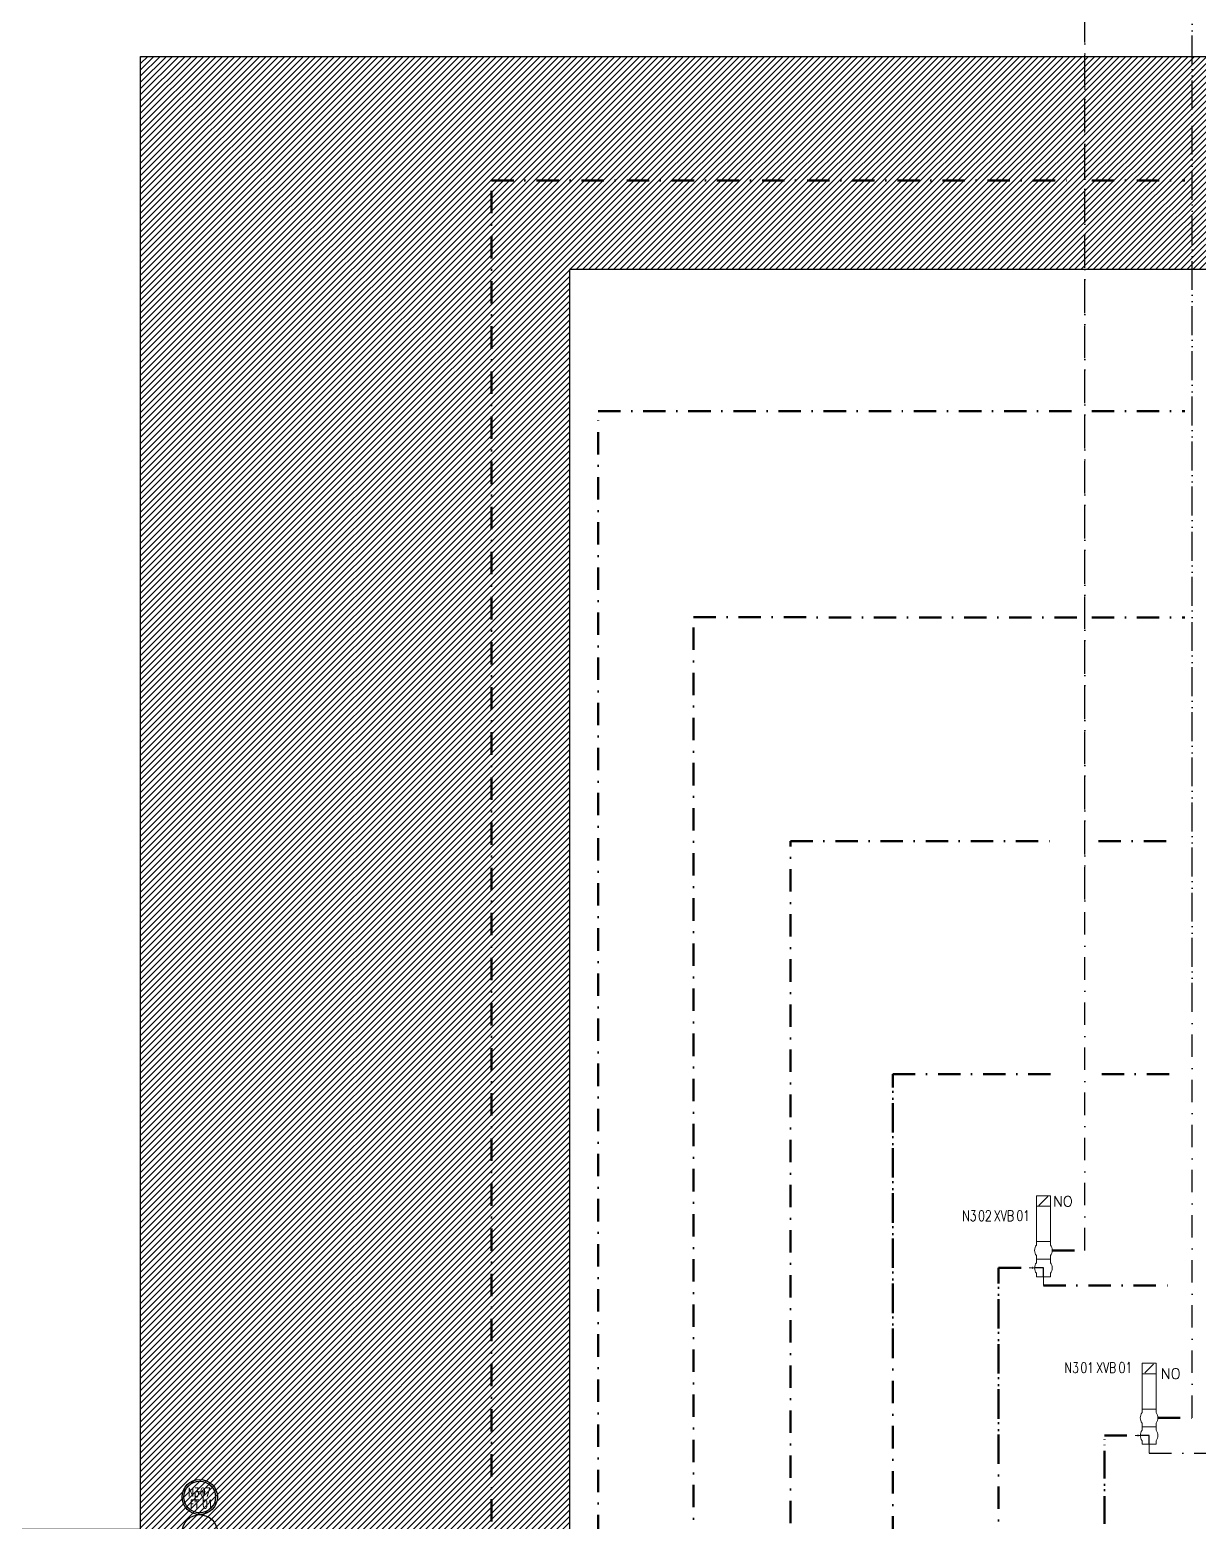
# Model space of a CAD drawing. Header units: inches. Extents: x 23279 to 25519, y 22340 to 23763.
# Drawn here: x 24981.2 to 25312.7, y 22953.3 to 23376.4 of the extents above; entities that cross this region are included whole.
import ezdxf
from ezdxf.enums import TextEntityAlignment as Align

# ---------------------------------------------------------------- set-up
doc = ezdxf.new("R2010")
doc.units = ezdxf.units.IN
doc.header["$MEASUREMENT"] = 0
doc.linetypes.add('DASHDOT2', pattern=[12.7, 6.35, -3.175, 0, -3.175])
doc.layers.add('17 Pipe CIP', color=4, linetype='DASHDOT2', lineweight=50)
doc.layers.add('31 Equipment', color=7, linetype='Continuous', lineweight=9)
for name, color, linetype in [('Future', 140, 'Continuous'), ('LIBELLE-INSTRUM', 7, 'Continuous'), ('MATERIEL-DIVERS', 7, 'Continuous'), ('POMPES', 7, 'Continuous'), ('REPERES', 7, 'Continuous'), ('TEXTES', 7, 'Continuous'), ('TUYAUTERIE-NEP', 4, 'DASHDOT2')]:
    doc.layers.add(name, color=color, linetype=linetype)
doc.layers.get('REPERES').off()
doc.styles.add('ROMANS', font='ROMANS.SHX')

# ---------------------------------------------------------------- blocks, each defined once
blk = doc.blocks.new('INSTR-M-L-FE')
at = {"color": 7}
for p, q in [((-5, -7.5), (-5, -7.5)), ((-5, -7.5), (-5, -12.5)), ((5, -7.5), (-5, -7.5)), ((0, -5), (0, -7.5)), ((5, -12.5), (5, -7.5)), ((-5, -10), (5, -10)), ((-5, -12.5), (5, -12.5))]:
    blk.add_line(p, q, dxfattribs=at)
blk.add_circle((0, 0), 5, dxfattribs=at)
at = {"color": 7, "extrusion": (-1, 0, 0)}
blk.add_point((-5, -10), dxfattribs=at)
at = {"color": 7, "extrusion": (1, 0, 0)}
blk.add_point((5, -10), dxfattribs=at)
at = {"layer": 'LIBELLE-INSTRUM', "style": 'ROMANS', "width": 0.8, "flags": 8}
blk.add_attdef('FE', text='', height=3, dxfattribs=at).set_placement((0, 0), align=Align.MIDDLE)
blk = doc.blocks.new('INSTR-F-L-FT')
at = {"layer": 'MATERIEL-DIVERS'}
for radius in [5, 4.5]:
    blk.add_circle((0, 0), radius, dxfattribs=at)
at = {"layer": 'LIBELLE-INSTRUM', "style": 'ROMANS', "width": 0.8}
blk.add_text('FT', height=3, dxfattribs=at).set_placement((0, 0), align=Align.MIDDLE)
blk = doc.blocks.new('REPINS2')
at = {"layer": 'TEXTES', "style": 'ROMANS', "width": 0.7}
for tag, p in [('ZONE', (-3.35, 0.8)), ('SOUSZONE', (0.05, 0.8)), ('NUM', (0.7, -2.6))]:
    blk.add_attdef(tag, p, '', height=2.5, dxfattribs=at)
blk.add_attdef('ELEMENT', text='', height=2.5, dxfattribs=at).set_placement((-1.56, -2.59), align=Align.CENTER)
blk = doc.blocks.new('REPNORM1')
at = {"layer": 'TEXTES', "style": 'ROMANS', "width": 0.75}
for tag, p in [('ZONE', (-9.75, -1.25)), ('SOUSZONE', (-5.25, -1.25)), ('ELEMENT', (-0.75, -1.25)), ('NUM', (5.59, -1.22))]:
    blk.add_attdef(tag, p, '', height=3, dxfattribs=at)
blk = doc.blocks.new('APV-VLV-SSEAT-SW43-41')
at = {"layer": '31 Equipment', "ltscale": 38}
for p, q in [((1.25, 20.25), (-1.25, 17.75)), ((-2, 7.5), (-2, 6.5)), ((2, 7.5), (2, 6.5)), ((2.5, 5), (4, 5)), ((-2.5, 0), (-4, 0)), ((-2, 2.5), (-2, 3.5)), ((-2, 2.5), (2, 2.5)), ((-2, 2.5), (-2, 1.5)), ((2, 2.5), (2, 3.5)), ((2, 2.5), (2, 1.5)), ((-2, -1.5), (-2, -2.5)), ((-2, -2.5), (2, -2.5)), ((0, -2.5), (0, -5)), ((2, -1.5), (2, -2.5))]:
    blk.add_line(p, q, dxfattribs=at)
at = {"layer": '31 Equipment', "lineweight": 30}
for p, q in [((0, 0), (-2.5, 0)), ((0, -2.5), (0, 0))]:
    blk.add_line(p, q, dxfattribs=at)
at = {"layer": '31 Equipment', "ltscale": 38}
for points in [[(-2, 17.5), (2, 17.5), (2, 20.5), (-2, 20.5)], [(-2, 7.5), (2, 7.5), (2, 17.5), (-2, 17.5)]]:
    blk.add_lwpolyline(points, close=True, dxfattribs=at)
for centre, start, end in [((0, 5), 143.1301, 216.8699), ((0, 5), 323.1301, 36.8699), ((0, 0), 143.1301, 216.8699), ((0, 0), 323.1301, 36.8699)]:
    blk.add_arc(centre, 2.5, start, end, dxfattribs=at)

msp = doc.modelspace()

# ---------------------------------------------------------------- hatches: boundary and pattern name
at = {"layer": 'Future', "linetype": 'ByBlock'}
h = msp.add_hatch(dxfattribs=at)
h.set_pattern_fill('ANSI31', color=4, scale=10)
h.paths.add_polyline_path([(23582.02, 22950.99), (25012.63, 22950.99), (25012.63, 23368.85), (25513.59, 23368.85), (25513.59, 23308.35), (25335.79, 23308.35), (25134.28, 23308.35), (25134.28, 22935.28), (24983.22, 22935.28), (24983.22, 22913.39), (24947.99, 22913.39), (24947.99, 22907.57), (24906.32, 22907.57), (24906.32, 22916.3), (24826.24, 22916.3), (24826.24, 22909.56), (23582.02, 22909.56)])
h.paths.add_polyline_path([(23453.25, 23515.71), (25440.65, 23515.71), (25440.65, 23487.02), (23453.25, 23487.02)])

# ---------------------------------------------------------------- linework, layer by layer
at = {"layer": '17 Pipe CIP'}
for p, q in [((25112.16, 22940.32), (25112.16, 23333.61)), ((25112.16, 23333.61), (25278.54, 23333.61)), ((25282.54, 23333.61), (25308.97, 23333.61)), ((25142.44, 22910.32), (25142.44, 23268.21)), ((25142.44, 23268.21), (25278.54, 23268.21)), ((25282.54, 23268.21), (25308.97, 23268.21)), ((25169.51, 22880.43), (25169.51, 23209.73)), ((25169.51, 23209.73), (25278.54, 23209.62)), ((25282.54, 23209.62), (25308.97, 23209.62)), ((25196.99, 22850.32), (25196.99, 23146.21)), ((25196.99, 23146.21), (25272.82, 23146.21)), ((25284.46, 23146.21), (25305.57, 23146.21)), ((25226.1, 23001.53), (25226.1, 23080.09)), ((25226.1, 22820.32), (25226.1, 23080.09)), ((25226.1, 23080.09), (25273.67, 23080.09)), ((25285.34, 23080.09), (25305.87, 23080.09)), ((25271.29, 23030.09), (25280.54, 23030.09)), ((25256.1, 22971.54), (25256.1, 23025.09)), ((25256.1, 22790.32), (25256.1, 23025.09)), ((25256.1, 23025.09), (25266.29, 23025.09)), ((25268.79, 23020.09), (25306.16, 23020.09)), ((25301.29, 22982.57), (25310.97, 22982.57)), ((25286.1, 22954.02), (25286.1, 22977.57)), ((25286.1, 22760.52), (25286.1, 22977.57)), ((25286.1, 22977.57), (25296.29, 22977.57))]:
    msp.add_line(p, q, dxfattribs=at)
at = {"layer": 'Future', "color": 4, "linetype": 'ByBlock'}
msp.add_lwpolyline([(23582.02, 22950.99), (25012.63, 22950.99), (25012.63, 23368.85), (25513.59, 23368.85), (25513.59, 23308.35), (25335.79, 23308.35), (25134.28, 23308.35), (25134.28, 22935.28), (24983.22, 22935.28), (24983.22, 22913.39), (24947.99, 22913.39), (24947.99, 22907.57), (24906.32, 22907.57), (24906.32, 22916.3), (24826.24, 22916.3), (24826.24, 22909.56), (23582.02, 22909.56), (23582.02, 22950.99)], dxfattribs=at)
at = {"layer": 'TUYAUTERIE-NEP'}
for p, q in [((25310.97, 23099.62), (25310.97, 23678.58)), ((25310.97, 22982.57), (25310.97, 23678.58)), ((25280.54, 23129.62), (25280.54, 23648.58)), ((25280.54, 23030.09), (25280.54, 23648.58)), ((25298.79, 22972.57), (25366.96, 22972.57))]:
    msp.add_line(p, q, dxfattribs=at)

# ---------------------------------------------------------------- block references
at = {"layer": '31 Equipment'}
for p in [(25268.79, 23025.09), (25298.79, 22977.57)]:
    msp.add_blockref('APV-VLV-SSEAT-SW43-41', p, dxfattribs=at)
at = {"layer": 'POMPES'}
msp.add_blockref('INSTR-M-L-FE', (25029.4, 22950.11), dxfattribs=at)
at = {"layer": 'REPERES'}
for name, p, values in [('REPNORM1', (25255.52, 23039.66), {'ZONE': 'N3', 'SOUSZONE': '02', 'ELEMENT': 'XVB', 'NUM': '01'}), ('REPNORM1', (25284.54, 22996.56), {'ZONE': 'N3', 'SOUSZONE': '01', 'ELEMENT': 'XVB', 'NUM': '01'}), ('REPINS2', (25029.47, 22959.45), {'ZONE': 'N3', 'SOUSZONE': '07', 'NUM': '01', 'ELEMENT': 'FT'})]:
    msp.add_blockref(name, p, dxfattribs=at).add_auto_attribs(values)
at = {"layer": 'TUYAUTERIE-NEP'}
msp.add_blockref('INSTR-F-L-FT', (25029.4, 22960.11), dxfattribs=at)

# ---------------------------------------------------------------- texts
at = {"layer": 'TEXTES', "style": 'ROMANS'}
for p in [(25271.48, 23042.51), (25302.08, 22993.6)]:
    msp.add_text('NO', height=3, dxfattribs=at).set_placement(p)

doc.saveas('drawing.dxf')
